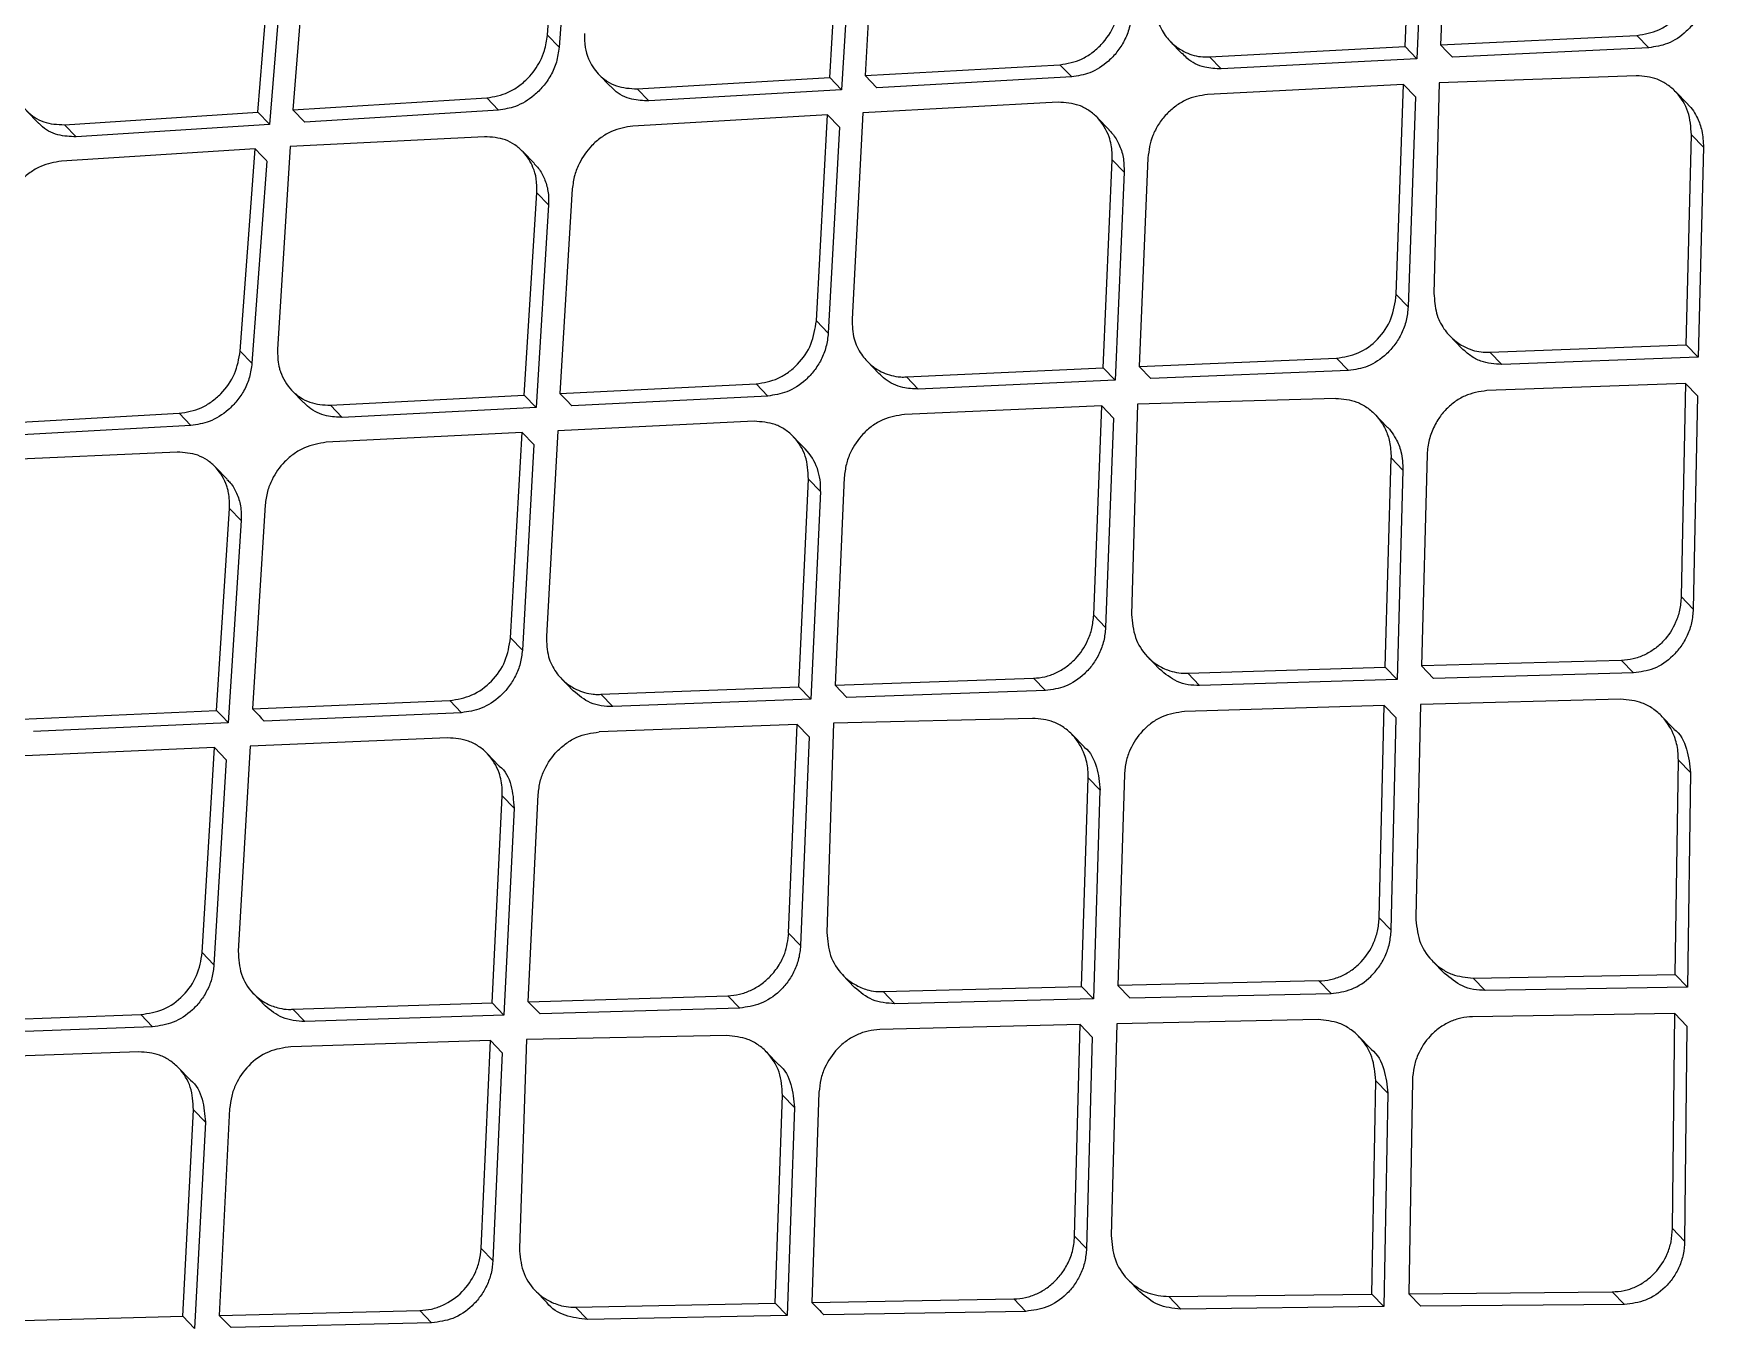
# Model space of a CAD drawing. Extents: x 0 to 84, y -21 to 126.
# Drawn here: x 72.5 to 73.854, y 13.57 to 14.619 of the extents above; entities that cross this region are included whole.
import ezdxf

# ---------------------------------------------------------------- set-up
doc = ezdxf.new("R2010")
doc.units = 0
doc.header["$MEASUREMENT"] = 0
doc.layers.add('1', color=4, linetype='Continuous')

# ---------------------------------------------------------------- blocks, each defined once
blk = doc.blocks.new('PRODIGY')
at = {"layer": '1', "color": 3, "linetype": 'Continuous', "lineweight": 25}
for p, q in [((72.9163, 14.6181), (72.928, 14.7822)), ((73.6114, 14.6088), (73.6183, 14.778)), ((73.6469, 14.7796), (73.6402, 14.6102)), ((72.9375, 14.7724), (72.9258, 14.6082)), ((73.6279, 14.768), (73.621, 14.5988)), ((73.1835, 14.7515), (73.1737, 14.5853)), ((73.1451, 14.5837), (73.155, 14.7481)), ((73.1645, 14.7382), (73.1546, 14.5738)), ((72.6817, 14.5556), (72.6946, 14.7185)), ((72.7041, 14.7086), (72.6912, 14.5457)), ((72.7229, 14.7205), (72.7101, 14.5574)), ((72.9163, 14.6181), (72.9258, 14.6082)), ((73.6402, 14.6102), (73.7993, 14.6179)), ((73.7993, 14.6179), (73.8089, 14.6079)), ((73.4211, 14.613), (73.4306, 14.6031)), ((73.4528, 14.6006), (73.6114, 14.6088)), ((73.4624, 14.5907), (73.4528, 14.6006)), ((73.6114, 14.6088), (73.621, 14.5988)), ((73.809, 14.6079), (73.6498, 14.6003)), ((72.9578, 14.5864), (72.9673, 14.5766)), ((73.1737, 14.5853), (73.3317, 14.5941)), ((73.3412, 14.5842), (73.3317, 14.5941)), ((73.621, 14.5988), (73.4624, 14.5907)), ((72.989, 14.5746), (73.1451, 14.5837)), ((72.989, 14.5746), (72.9986, 14.5647)), ((73.1546, 14.5738), (72.9986, 14.5647)), ((73.1451, 14.5837), (73.1546, 14.5738)), ((73.1737, 14.5853), (73.1833, 14.5754)), ((73.3412, 14.5842), (73.1833, 14.5754)), ((73.6102, 14.578), (73.4514, 14.57)), ((73.6042, 14.4079), (73.6102, 14.578)), ((73.6102, 14.578), (73.6198, 14.568)), ((73.6391, 14.5794), (73.6348, 14.4087)), ((73.7988, 14.5852), (73.6391, 14.5794)), ((72.7101, 14.5574), (72.8672, 14.5672)), ((72.8671, 14.5672), (72.8766, 14.5573)), ((73.3302, 14.5637), (73.172, 14.5551)), ((73.6198, 14.568), (73.6139, 14.3979)), ((73.8402, 14.5623), (73.8305, 14.5723)), ((72.4942, 14.5568), (72.5037, 14.547)), ((72.525, 14.5454), (72.6817, 14.5556)), ((72.6912, 14.5457), (72.5345, 14.5356)), ((72.6817, 14.5556), (72.6911, 14.5458)), ((72.7101, 14.5574), (72.7196, 14.5475)), ((72.8767, 14.5573), (72.7196, 14.5475)), ((73.1434, 14.5535), (72.9856, 14.5444)), ((73.1343, 14.3865), (73.1434, 14.5535)), ((73.1434, 14.5535), (73.1529, 14.5436)), ((73.172, 14.5551), (73.1632, 14.3879)), ((73.3715, 14.5413), (73.3618, 14.5514)), ((72.525, 14.5454), (72.5345, 14.5356)), ((72.8654, 14.5357), (72.7079, 14.5277)), ((73.1529, 14.5435), (73.1439, 14.3766)), ((73.8393, 14.3669), (73.8435, 14.5372)), ((73.8435, 14.5372), (73.8532, 14.5272)), ((72.6794, 14.5259), (72.5226, 14.5159)), ((72.6674, 14.362), (72.6794, 14.5259)), ((72.7079, 14.5277), (72.6976, 14.3632)), ((72.9058, 14.5139), (72.8962, 14.5239)), ((73.8532, 14.5272), (73.849, 14.3569)), ((72.6889, 14.516), (72.6769, 14.3521)), ((73.3668, 14.3483), (73.3741, 14.517)), ((73.3741, 14.517), (73.3837, 14.5071)), ((73.3837, 14.5071), (73.3764, 14.3383)), ((73.4029, 14.5185), (73.3958, 14.3495)), ((72.9365, 14.4935), (72.9264, 14.3276)), ((72.8976, 14.3262), (72.9078, 14.4902)), ((72.9173, 14.4804), (72.9072, 14.3163)), ((72.9078, 14.4902), (72.9173, 14.4804)), ((73.6042, 14.4079), (73.6138, 14.3979)), ((73.1343, 14.3865), (73.1439, 14.3766)), ((73.6477, 14.3742), (73.6574, 14.3641)), ((72.6674, 14.362), (72.6769, 14.3521)), ((73.3958, 14.3495), (73.5558, 14.3562)), ((73.5558, 14.3562), (73.5655, 14.3462)), ((73.6801, 14.3611), (73.8393, 14.3669)), ((73.6801, 14.3611), (73.6898, 14.3511)), ((73.849, 14.3569), (73.6898, 14.3511)), ((73.849, 14.3569), (73.8393, 14.3669)), ((73.1754, 14.3537), (73.1849, 14.3438)), ((73.2073, 14.3411), (73.3668, 14.3483)), ((73.3668, 14.3483), (73.3764, 14.3383)), ((73.3958, 14.3495), (73.4054, 14.3396)), ((73.5655, 14.3462), (73.4054, 14.3396)), ((72.7092, 14.3301), (72.7186, 14.3203)), ((72.9264, 14.3276), (73.0854, 14.3354)), ((73.0854, 14.3354), (73.0949, 14.3255)), ((73.2168, 14.3312), (73.2073, 14.3411)), ((73.3764, 14.3383), (73.2168, 14.3312)), ((73.8386, 14.3356), (73.6777, 14.3299)), ((73.8386, 14.3356), (73.8351, 14.1629)), ((73.8483, 14.3256), (73.8386, 14.3356)), ((72.7406, 14.318), (72.8976, 14.3262)), ((72.7406, 14.318), (72.7501, 14.3082)), ((72.9071, 14.3163), (72.7501, 14.3082)), ((72.9071, 14.3163), (72.8976, 14.3262)), ((73.0949, 14.3255), (72.936, 14.3177)), ((73.3656, 14.3175), (73.2058, 14.3106)), ((73.3591, 14.1479), (73.3656, 14.3175)), ((73.3752, 14.3076), (73.3656, 14.3175)), ((73.3946, 14.3188), (73.3898, 14.1485)), ((73.5552, 14.3236), (73.3946, 14.3188)), ((73.8483, 14.3256), (73.8449, 14.1528)), ((72.4599, 14.3027), (72.6179, 14.3115)), ((72.6179, 14.3115), (72.6274, 14.3016)), ((73.0838, 14.305), (72.9247, 14.2974)), ((73.3752, 14.3076), (73.3687, 14.1379)), ((73.5967, 14.3006), (73.5871, 14.3106)), ((72.6274, 14.3016), (72.4694, 14.2929)), ((72.8958, 14.296), (72.7371, 14.288)), ((72.8864, 14.1294), (72.8958, 14.296)), ((72.8958, 14.296), (72.9054, 14.2861)), ((72.9247, 14.2974), (72.9155, 14.1306)), ((73.1252, 14.2826), (73.1156, 14.2925)), ((72.6162, 14.2801), (72.4577, 14.273)), ((72.9054, 14.2861), (72.896, 14.1195)), ((73.5953, 14.1058), (73.6001, 14.2755)), ((73.6001, 14.2755), (73.6097, 14.2655)), ((73.6293, 14.2782), (73.6247, 14.1067)), ((72.6567, 14.2581), (72.6471, 14.268)), ((73.6097, 14.2655), (73.605, 14.0958)), ((73.1202, 14.0899), (73.1279, 14.2582)), ((73.1279, 14.2582), (73.1375, 14.2482)), ((73.1375, 14.2482), (73.1298, 14.0799)), ((73.1569, 14.2594), (73.1494, 14.091)), ((72.6482, 14.0706), (72.6587, 14.2344)), ((72.6587, 14.2344), (72.6682, 14.2245)), ((72.6876, 14.2374), (72.6772, 14.0719)), ((72.6682, 14.2245), (72.6577, 14.0607)), ((73.8449, 14.1528), (73.8352, 14.1629)), ((73.3591, 14.1479), (73.3687, 14.1379)), ((72.8864, 14.1294), (72.896, 14.1195)), ((73.4028, 14.114), (73.4124, 14.104)), ((73.4352, 14.1009), (73.5953, 14.1058)), ((73.4352, 14.1009), (73.4449, 14.0909)), ((73.5953, 14.1058), (73.605, 14.0958)), ((73.7868, 14.1112), (73.6247, 14.1067)), ((73.6247, 14.1067), (73.6344, 14.0966)), ((73.7966, 14.1011), (73.6344, 14.0966)), ((73.7868, 14.1112), (73.7966, 14.1011)), ((72.9276, 14.0964), (72.9373, 14.0864)), ((72.9597, 14.0837), (73.1202, 14.0899)), ((73.1202, 14.0899), (73.1298, 14.0799)), ((73.1494, 14.091), (73.3103, 14.0967)), ((73.1494, 14.091), (73.159, 14.081)), ((73.3199, 14.0867), (73.159, 14.081)), ((73.3103, 14.0967), (73.3199, 14.0867)), ((73.605, 14.0958), (73.4449, 14.0909)), ((72.6772, 14.0719), (72.8371, 14.0787)), ((72.8466, 14.0688), (72.8371, 14.0787)), ((72.9597, 14.0837), (72.9693, 14.0738)), ((73.1298, 14.0799), (72.9693, 14.0738)), ((73.5945, 14.0746), (73.4327, 14.0698)), ((73.5904, 13.9026), (73.5945, 14.0746)), ((73.6042, 14.0646), (73.5945, 14.0746)), ((73.6239, 14.0755), (73.62, 13.9032)), ((73.7862, 14.0797), (73.6239, 14.0755)), ((72.4902, 14.0635), (72.6482, 14.0706)), ((72.6577, 14.0607), (72.4998, 14.0536)), ((72.8467, 14.0688), (72.6868, 14.062)), ((73.1188, 14.0592), (72.9582, 14.0532)), ((73.1118, 13.8902), (73.1188, 14.0592)), ((73.1188, 14.0592), (73.1284, 14.0493)), ((73.1481, 14.0603), (73.1428, 13.8906)), ((73.3095, 14.0642), (73.1481, 14.0603)), ((73.6001, 13.8925), (73.6042, 14.0646)), ((73.829, 14.056), (73.8192, 14.0661)), ((72.8355, 14.0484), (72.6754, 14.0418)), ((73.1284, 14.0493), (73.1215, 13.8802)), ((73.3512, 14.0411), (73.3415, 14.0511)), ((72.6464, 14.0405), (72.4867, 14.0335)), ((72.6366, 13.8744), (72.6464, 14.0405)), ((72.6464, 14.0405), (72.6559, 14.0306)), ((72.6754, 14.0418), (72.6658, 13.8754)), ((72.877, 14.0258), (72.8674, 14.0358)), ((72.6559, 14.0306), (72.6461, 13.8645)), ((73.3839, 14.0186), (73.3787, 13.8476)), ((73.8304, 13.8565), (73.8329, 14.0303)), ((73.8329, 14.0303), (73.8427, 14.0202)), ((73.8427, 14.0202), (73.8402, 13.8464)), ((73.3492, 13.8469), (73.3545, 14.016)), ((73.3545, 14.016), (73.3642, 14.006)), ((73.3641, 14.006), (73.3588, 13.8369)), ((72.8715, 13.8336), (72.8797, 14.0014)), ((72.8797, 14.0014), (72.8893, 13.9915)), ((72.8893, 13.9915), (72.8811, 13.8237)), ((72.9008, 13.8345), (72.9089, 14.0025)), ((73.6001, 13.8925), (73.5904, 13.9026)), ((73.1118, 13.8902), (73.1215, 13.8802)), ((72.6366, 13.8744), (72.6461, 13.8645)), ((73.1557, 13.8561), (73.1653, 13.8461)), ((73.6336, 13.8675), (73.6433, 13.8574)), ((73.6666, 13.8537), (73.8304, 13.8565)), ((73.8304, 13.8565), (73.8402, 13.8464)), ((73.1883, 13.8428), (73.3492, 13.8469)), ((73.1883, 13.8428), (73.1979, 13.8328)), ((73.3588, 13.8369), (73.3492, 13.8469)), ((73.5416, 13.8513), (73.3787, 13.8476)), ((73.3787, 13.8476), (73.3884, 13.8376)), ((73.5514, 13.8412), (73.5416, 13.8513)), ((73.6764, 13.8436), (73.6666, 13.8537)), ((73.8402, 13.8464), (73.6764, 13.8436)), ((72.678, 13.8412), (72.6875, 13.8312)), ((72.7101, 13.8284), (72.8715, 13.8336)), ((72.7197, 13.8184), (72.7101, 13.8284)), ((72.8715, 13.8336), (72.8811, 13.8237)), ((72.9008, 13.8345), (73.0626, 13.8394)), ((72.9104, 13.8246), (72.9008, 13.8345)), ((73.0723, 13.8294), (72.9104, 13.8246)), ((73.0722, 13.8294), (73.0626, 13.8394)), ((73.3588, 13.8369), (73.1979, 13.8328)), ((73.3884, 13.8376), (73.5514, 13.8412)), ((72.4261, 13.8182), (72.5868, 13.8241)), ((72.5868, 13.8241), (72.5964, 13.8142)), ((72.8811, 13.8237), (72.7197, 13.8184)), ((73.3482, 13.8159), (73.1856, 13.8119)), ((73.3435, 13.6445), (73.3482, 13.8159)), ((73.3482, 13.8159), (73.3579, 13.8058)), ((73.3778, 13.8165), (73.3732, 13.645)), ((73.5409, 13.82), (73.3778, 13.8165)), ((73.83, 13.8249), (73.6661, 13.8223)), ((73.8281, 13.6506), (73.83, 13.8249)), ((73.83, 13.8249), (73.8398, 13.8148)), ((73.8398, 13.8148), (73.8379, 13.6404)), ((72.5964, 13.8142), (72.4356, 13.8083)), ((72.8701, 13.8031), (72.7085, 13.798)), ((72.8625, 13.6345), (72.8701, 13.8031)), ((72.8797, 13.7931), (72.8701, 13.8031)), ((72.8994, 13.804), (72.8936, 13.6348)), ((73.0618, 13.807), (72.8994, 13.804)), ((73.3579, 13.8058), (73.3532, 13.6344)), ((73.5837, 13.7962), (73.574, 13.8062)), ((72.5851, 13.7939), (72.4242, 13.7882)), ((72.8797, 13.7931), (72.8722, 13.6246)), ((73.1036, 13.7837), (73.0939, 13.7937)), ((72.6268, 13.7712), (72.6172, 13.7811)), ((73.1364, 13.7611), (73.1306, 13.5908)), ((73.5844, 13.5975), (73.5876, 13.7705)), ((73.5876, 13.7705), (73.5973, 13.7604)), ((73.5973, 13.7604), (73.5942, 13.5874)), ((73.6173, 13.771), (73.6143, 13.5978)), ((72.6208, 13.5795), (72.6295, 13.7468)), ((72.6295, 13.7468), (72.6391, 13.7368)), ((72.6588, 13.7477), (72.6503, 13.5802)), ((73.1009, 13.5902), (73.1068, 13.7587)), ((73.1068, 13.7587), (73.1165, 13.7487)), ((73.1165, 13.7487), (73.1106, 13.5802)), ((72.6391, 13.7368), (72.6304, 13.5695)), ((73.3435, 13.6445), (73.3532, 13.6344)), ((73.8281, 13.6506), (73.8379, 13.6404)), ((72.8625, 13.6345), (72.8721, 13.6246)), ((72.9065, 13.6004), (72.9161, 13.5904)), ((73.3867, 13.6093), (73.3964, 13.5992)), ((73.6143, 13.5978), (73.7793, 13.5993)), ((73.6143, 13.5978), (73.6241, 13.5877)), ((73.7793, 13.5993), (73.7892, 13.5891)), ((72.6503, 13.5802), (72.8129, 13.5842)), ((72.8129, 13.5842), (72.8225, 13.5742)), ((72.9392, 13.587), (73.1009, 13.5902)), ((72.9392, 13.587), (72.9488, 13.577)), ((73.1106, 13.5802), (73.1009, 13.5902)), ((73.1306, 13.5908), (73.2943, 13.5936)), ((73.2943, 13.5936), (73.304, 13.5835)), ((73.4199, 13.5955), (73.5844, 13.5975)), ((73.4296, 13.5854), (73.4199, 13.5955)), ((73.5942, 13.5874), (73.4296, 13.5854)), ((73.5844, 13.5975), (73.5941, 13.5874)), ((73.7892, 13.5891), (73.6241, 13.5877)), ((72.4585, 13.5751), (72.6208, 13.5795)), ((72.6208, 13.5795), (72.6303, 13.5695)), ((72.6503, 13.5802), (72.6599, 13.5703)), ((72.8225, 13.5742), (72.6599, 13.5703)), ((73.1106, 13.5802), (72.9488, 13.577)), ((73.304, 13.5835), (73.1403, 13.5807))]:
    blk.add_line(p, q, dxfattribs=at)
at = {"layer": '1', "color": 3, "linetype": 'Continuous', "lineweight": 25, "flags": 128}
for points in [[(73.6402, 14.6102), (73.6456, 14.6046), (73.6498, 14.6003)], [(72.6794, 14.5259), (72.6847, 14.5204), (72.6889, 14.5161)], [(72.9264, 14.3276), (72.9318, 14.3221), (72.936, 14.3177)], [(72.6577, 14.0608), (72.6524, 14.0663), (72.6482, 14.0706)]]:
    blk.add_lwpolyline(points, dxfattribs=at)
at = {"layer": '1', "color": 3, "linetype": 'Continuous', "lineweight": 25}
blk.add_arc((73.0926, 14.2515), 0.0451, 355.7912, 43.5506, dxfattribs=at)
for points, knots in [([(73.7038, 17.6398), (73.5881, 17.5307), (73.3529, 17.3088), (73.0099, 16.9848), (72.6861, 16.6786), (72.3966, 16.4046), (72.1528, 16.1737), (71.9512, 15.9828), (71.7883, 15.8284), (71.6432, 15.6909), (71.5188, 15.5731), (71.4173, 15.477), (71.3359, 15.3999), (71.2411, 15.31), (71.1121, 15.1878), (70.9471, 15.0316), (70.7602, 14.8547), (70.5548, 14.6603), (70.3367, 14.454), (70.0855, 14.2164), (69.8199, 13.9653), (69.5484, 13.7088), (69.3455, 13.5171), (69.2008, 13.3805), (69.097, 13.2825), (68.9815, 13.1734), (68.8462, 13.0458), (68.673, 12.8823), (68.4574, 12.6788), (68.1953, 12.4313), (67.8996, 12.1522), (67.5706, 11.8413), (67.2082, 11.4986), (66.8275, 11.1383), (66.5678, 10.8921), (66.4399, 10.7708)], [0, 0, 0, 0, 0.047732, 0.097021, 0.141602, 0.181473, 0.216643, 0.242357, 0.264803, 0.283982, 0.302359, 0.316221, 0.32592, 0.336001, 0.355428, 0.379237, 0.404198, 0.432652, 0.464067, 0.494314, 0.536393, 0.573752, 0.606394, 0.620146, 0.633459, 0.649229, 0.66783, 0.689262, 0.720711, 0.75677, 0.797442, 0.842721, 0.892609, 0.947115, 1, 1, 1, 1]), ([(70.1609, 14.1108), (70.595, 14.524), (71.2623, 15.1592), (72.4518, 16.3177), (73.2088, 17.0613), (73.736, 17.5793)], [0, 0, 0, 0, 0.360925, 0.55487, 1, 1, 1, 1]), ([(73.7993, 14.6179), (73.8054, 14.6189), (73.8146, 14.6204), (73.8256, 14.6273), (73.8353, 14.6361), (73.8447, 14.6505), (73.8464, 14.6634), (73.8473, 14.6699)], [0, 0, 0, 0, 0.245734, 0.372141, 0.500739, 0.749882, 1, 1, 1, 1]), ([(73.8569, 14.6599), (73.8566, 14.6561), (73.8559, 14.6485), (73.8519, 14.6379), (73.8464, 14.6286), (73.8376, 14.6189), (73.825, 14.6103), (73.8141, 14.6086), (73.809, 14.6079)], [0, 0, 0, 0, 0.149602, 0.292097, 0.427542, 0.555995, 0.791206, 1, 1, 1, 1]), ([(73.3317, 14.5941), (73.3377, 14.5952), (73.3468, 14.5967), (73.3578, 14.6035), (73.3676, 14.6122), (73.3772, 14.6264), (73.3792, 14.6392), (73.3802, 14.6456)], [0, 0, 0, 0, 0.244749, 0.371453, 0.500725, 0.750106, 1, 1, 1, 1]), ([(73.4089, 14.6472), (73.4091, 14.6419), (73.4095, 14.6317), (73.4154, 14.6192), (73.4231, 14.6104), (73.433, 14.6038), (73.4434, 14.6003), (73.4504, 14.6005), (73.4528, 14.6006)], [0, 0, 0, 0, 0.211657, 0.398599, 0.560782, 0.698177, 0.897966, 1, 1, 1, 1]), ([(73.3898, 14.6357), (73.3893, 14.6318), (73.3885, 14.6242), (73.3841, 14.6135), (73.3783, 14.6044), (73.3693, 14.5949), (73.3568, 14.5866), (73.3462, 14.585), (73.3412, 14.5842)], [0, 0, 0, 0, 0.153097, 0.298166, 0.435215, 0.564286, 0.797631, 1, 1, 1, 1]), ([(72.8671, 14.5672), (72.8731, 14.5682), (72.8821, 14.5698), (72.8931, 14.5765), (72.9025, 14.5845), (72.9096, 14.5946), (72.9147, 14.6067), (72.9157, 14.6138), (72.9163, 14.6181)], [0, 0, 0, 0, 0.242789, 0.369669, 0.499844, 0.715345, 0.831963, 1, 1, 1, 1]), ([(72.9463, 14.6195), (72.9463, 14.6157), (72.9464, 14.6085), (72.9499, 14.597), (72.9559, 14.5875), (72.9642, 14.5807), (72.9745, 14.5753), (72.9833, 14.5749), (72.989, 14.5745)], [0, 0, 0, 0, 0.153849, 0.288626, 0.50013, 0.631382, 0.758619, 1, 1, 1, 1]), ([(72.9258, 14.6082), (72.9252, 14.6042), (72.9242, 14.5964), (72.9194, 14.5856), (72.9131, 14.5765), (72.9038, 14.5672), (72.8914, 14.5596), (72.8813, 14.558), (72.8767, 14.5573)], [0, 0, 0, 0, 0.159711, 0.309552, 0.449504, 0.57959, 0.809258, 1, 1, 1, 1]), ([(73.4624, 14.5907), (73.4579, 14.5909), (73.4478, 14.5914), (73.437, 14.5967), (73.432, 14.602), (73.4308, 14.6033)], [0, 0, 0, 0, 0.378345, 0.842342, 1, 1, 1, 1]), ([(72.4834, 14.5896), (72.4833, 14.5861), (72.4832, 14.5794), (72.4861, 14.5679), (72.492, 14.5583), (72.5003, 14.5514), (72.5104, 14.5461), (72.5192, 14.5457), (72.525, 14.5454)], [0, 0, 0, 0, 0.142799, 0.273925, 0.500288, 0.628966, 0.755336, 1, 1, 1, 1]), ([(72.9985, 14.5647), (72.9939, 14.5649), (72.9837, 14.5653), (72.9731, 14.5706), (72.9685, 14.5757), (72.9674, 14.5768)], [0, 0, 0, 0, 0.398653, 0.867099, 1, 1, 1, 1]), ([(73.8435, 14.5372), (73.843, 14.5436), (73.842, 14.5565), (73.8335, 14.5701), (73.8242, 14.5781), (73.8136, 14.584), (73.8046, 14.5847), (73.7988, 14.5852)], [0, 0, 0, 0, 0.249714, 0.499149, 0.632703, 0.760777, 1, 1, 1, 1]), ([(73.3741, 14.517), (73.374, 14.5211), (73.3739, 14.5275), (73.3706, 14.5394), (73.3646, 14.5494), (73.3555, 14.5571), (73.345, 14.5628), (73.336, 14.5633), (73.3302, 14.5637)], [0, 0, 0, 0, 0.159793, 0.250595, 0.499751, 0.631323, 0.758665, 1, 1, 1, 1]), ([(73.4514, 14.57), (73.4454, 14.569), (73.4363, 14.5675), (73.4253, 14.5607), (73.4176, 14.554), (73.4114, 14.5458), (73.4051, 14.5341), (73.4038, 14.5247), (73.4029, 14.5185)], [0, 0, 0, 0, 0.24322, 0.37011, 0.500165, 0.63302, 0.760749, 1, 1, 1, 1]), ([(73.8401, 14.5623), (73.8403, 14.5621), (73.8439, 14.559), (73.8482, 14.5517), (73.8526, 14.54), (73.853, 14.5317), (73.8532, 14.5272)], [0, 0, 0, 0, 0.024572, 0.37735, 0.655134, 1, 1, 1, 1]), ([(72.5345, 14.5356), (72.5295, 14.5358), (72.5188, 14.5363), (72.5085, 14.5417), (72.5044, 14.5464), (72.5038, 14.5471)], [0, 0, 0, 0, 0.43395, 0.916153, 1, 1, 1, 1]), ([(72.9078, 14.4902), (72.9078, 14.4941), (72.9078, 14.5013), (72.9044, 14.5128), (72.8984, 14.5224), (72.8902, 14.5293), (72.8801, 14.5348), (72.8712, 14.5354), (72.8654, 14.5357)], [0, 0, 0, 0, 0.153883, 0.288677, 0.500182, 0.629804, 0.756461, 1, 1, 1, 1]), ([(72.9856, 14.5444), (72.9797, 14.5434), (72.9707, 14.5419), (72.9596, 14.5352), (72.9502, 14.5271), (72.9428, 14.5165), (72.9379, 14.5044), (72.937, 14.4972), (72.9365, 14.4935)], [0, 0, 0, 0, 0.241205, 0.368527, 0.499911, 0.716922, 0.850299, 1, 1, 1, 1]), ([(73.3713, 14.5412), (73.3723, 14.5402), (73.3757, 14.5369), (73.3798, 14.5295), (73.3835, 14.5191), (73.3836, 14.5112), (73.3837, 14.5071)], [0, 0, 0, 0, 0.1153, 0.390558, 0.685425, 1, 1, 1, 1]), ([(72.5226, 14.5159), (72.5168, 14.5149), (72.508, 14.5134), (72.4968, 14.5068), (72.4876, 14.4991), (72.4801, 14.4891), (72.4747, 14.4772), (72.4735, 14.4696), (72.4729, 14.4656)], [0, 0, 0, 0, 0.236771, 0.36512, 0.499727, 0.698392, 0.836432, 1, 1, 1, 1]), ([(72.9056, 14.5138), (72.9068, 14.5125), (72.9103, 14.5091), (72.9142, 14.5016), (72.9173, 14.4916), (72.9173, 14.4842), (72.9173, 14.4804)], [0, 0, 0, 0, 0.147465, 0.415858, 0.7, 1, 1, 1, 1]), ([(73.5558, 14.3562), (73.5618, 14.3572), (73.574, 14.3591), (73.5899, 14.3709), (73.6015, 14.3878), (73.6033, 14.4011), (73.6042, 14.4079)], [0, 0, 0, 0, 0.24225, 0.488905, 0.74111, 1, 1, 1, 1]), ([(73.6139, 14.3979), (73.6135, 14.3941), (73.6128, 14.3867), (73.6089, 14.3763), (73.6035, 14.3672), (73.5947, 14.3574), (73.5819, 14.3486), (73.5708, 14.347), (73.5655, 14.3462)], [0, 0, 0, 0, 0.146282, 0.286382, 0.420384, 0.548315, 0.785439, 1, 1, 1, 1]), ([(73.6348, 14.4087), (73.6352, 14.4032), (73.6358, 14.3929), (73.6421, 14.3802), (73.6501, 14.3713), (73.6602, 14.3645), (73.6706, 14.3609), (73.6777, 14.3611), (73.6801, 14.3611)], [0, 0, 0, 0, 0.213572, 0.401914, 0.564961, 0.702677, 0.901454, 1, 1, 1, 1]), ([(73.0854, 14.3354), (73.0915, 14.3364), (73.1006, 14.3379), (73.1118, 14.3446), (73.1216, 14.3532), (73.1313, 14.3673), (73.1333, 14.3801), (73.1343, 14.3865)], [0, 0, 0, 0, 0.246667, 0.372881, 0.500766, 0.750127, 1, 1, 1, 1]), ([(73.1632, 14.3879), (73.1634, 14.3824), (73.1638, 14.3721), (73.17, 14.3595), (73.1778, 14.3507), (73.1878, 14.3441), (73.1971, 14.3414), (73.2043, 14.3408), (73.2065, 14.341), (73.2073, 14.3411)], [0, 0, 0, 0, 0.215694, 0.405547, 0.569526, 0.707572, 0.905105, 0.965313, 1, 1, 1, 1]), ([(73.1439, 14.3766), (73.1435, 14.3728), (73.1426, 14.3654), (73.1385, 14.3551), (73.1328, 14.346), (73.1239, 14.3364), (73.1111, 14.3279), (73.1001, 14.3263), (73.0949, 14.3255)], [0, 0, 0, 0, 0.14799, 0.289389, 0.424215, 0.55254, 0.788819, 1, 1, 1, 1]), ([(72.6179, 14.3115), (72.6239, 14.3125), (72.6331, 14.314), (72.6442, 14.3207), (72.6542, 14.3292), (72.6641, 14.3431), (72.6663, 14.3557), (72.6674, 14.362)], [0, 0, 0, 0, 0.245922, 0.3723, 0.500598, 0.750177, 1, 1, 1, 1]), ([(72.6976, 14.3632), (72.6977, 14.3587), (72.6978, 14.3529), (72.6993, 14.3472), (72.6998, 14.3457), (72.7019, 14.3396), (72.7067, 14.3317), (72.7157, 14.3243), (72.726, 14.3189), (72.7348, 14.3184), (72.7406, 14.318)], [0, 0, 0, 0, 0.18284, 0.231142, 0.248384, 0.250513, 0.499785, 0.633296, 0.761322, 1, 1, 1, 1]), ([(73.6898, 14.3511), (73.684, 14.3515), (73.675, 14.3522), (73.6643, 14.3578), (73.6598, 14.362), (73.6574, 14.3641)], [0, 0, 0, 0, 0.476316, 0.736728, 1, 1, 1, 1]), ([(72.6769, 14.3521), (72.6764, 14.3483), (72.6754, 14.3409), (72.671, 14.3305), (72.665, 14.3215), (72.6559, 14.3122), (72.6432, 14.304), (72.6324, 14.3024), (72.6274, 14.3016)], [0, 0, 0, 0, 0.151292, 0.295114, 0.431454, 0.560329, 0.794774, 1, 1, 1, 1]), ([(73.2168, 14.3312), (73.2126, 14.3314), (73.203, 14.3318), (73.192, 14.337), (73.1866, 14.3423), (73.185, 14.3439)], [0, 0, 0, 0, 0.349439, 0.803663, 1, 1, 1, 1]), ([(73.6777, 14.3299), (73.6715, 14.329), (73.6623, 14.3276), (73.6511, 14.3207), (73.6438, 14.3142), (73.6373, 14.3058), (73.6324, 14.2958), (73.6297, 14.2862), (73.6294, 14.2803), (73.6293, 14.2782)], [0, 0, 0, 0, 0.2456738, 0.3719229, 0.4998631, 0.6225541, 0.7703933, 0.9212687, 1, 1, 1, 1]), ([(72.7501, 14.3082), (72.7458, 14.3083), (72.736, 14.3088), (72.7252, 14.3138), (72.7202, 14.319), (72.7188, 14.3204)], [0, 0, 0, 0, 0.365683, 0.823019, 1, 1, 1, 1]), ([(73.5552, 14.3236), (73.561, 14.3231), (73.57, 14.3224), (73.5807, 14.3165), (73.589, 14.3093), (73.5954, 14.2997), (73.5995, 14.2879), (73.5999, 14.2799), (73.6001, 14.2755)], [0, 0, 0, 0, 0.237302, 0.365625, 0.500182, 0.690572, 0.830499, 1, 1, 1, 1]), ([(73.1279, 14.2582), (73.1275, 14.2645), (73.1268, 14.2772), (73.1184, 14.2906), (73.1092, 14.2984), (73.0986, 14.304), (73.0897, 14.3046), (73.0838, 14.305)], [0, 0, 0, 0, 0.249706, 0.499171, 0.632472, 0.760535, 1, 1, 1, 1]), ([(73.2058, 14.3106), (73.1998, 14.3096), (73.1906, 14.3082), (73.1794, 14.3014), (73.1699, 14.2932), (73.1626, 14.2823), (73.1581, 14.27), (73.1573, 14.2631), (73.1569, 14.2594)], [0, 0, 0, 0, 0.245017, 0.371424, 0.500168, 0.727151, 0.85794, 1, 1, 1, 1]), ([(73.5966, 14.3006), (73.5969, 14.3004), (73.5981, 14.2994), (73.6005, 14.2961), (73.6047, 14.29), (73.609, 14.2795), (73.6094, 14.2706), (73.6097, 14.2655)], [0, 0, 0, 0, 0.023803, 0.125414, 0.322174, 0.61388, 1, 1, 1, 1]), ([(72.6587, 14.2344), (72.6587, 14.2387), (72.6587, 14.2443), (72.6572, 14.2501), (72.6549, 14.2576), (72.6499, 14.266), (72.641, 14.2736), (72.6308, 14.2791), (72.6219, 14.2797), (72.6162, 14.2801)], [0, 0, 0, 0, 0.173706, 0.224336, 0.250615, 0.499859, 0.631566, 0.758986, 1, 1, 1, 1]), ([(72.7371, 14.288), (72.7311, 14.287), (72.722, 14.2855), (72.7108, 14.2789), (72.7012, 14.2707), (72.6938, 14.2601), (72.689, 14.2479), (72.6881, 14.241), (72.6876, 14.2374)], [0, 0, 0, 0, 0.2438, 0.370461, 0.499998, 0.725786, 0.856937, 1, 1, 1, 1]), ([(72.6565, 14.2579), (72.6575, 14.257), (72.6608, 14.2539), (72.6648, 14.2467), (72.6682, 14.2363), (72.6682, 14.2285), (72.6682, 14.2245)], [0, 0, 0, 0, 0.110675, 0.386495, 0.682951, 1, 1, 1, 1]), ([(73.8352, 14.1629), (73.8349, 14.1592), (73.8343, 14.1521), (73.8301, 14.1396), (73.8231, 14.1286), (73.8137, 14.1202), (73.8053, 14.1153), (73.7962, 14.112), (73.79, 14.1114), (73.7868, 14.1112)], [0, 0, 0, 0, 0.141466, 0.271905, 0.49895, 0.625062, 0.750424, 0.875294, 1, 1, 1, 1]), ([(73.3103, 14.0967), (73.3134, 14.097), (73.3195, 14.0976), (73.3286, 14.1008), (73.337, 14.1058), (73.3464, 14.114), (73.3536, 14.1248), (73.358, 14.1372), (73.3587, 14.1443), (73.3591, 14.1479)], [0, 0, 0, 0, 0.124429, 0.24925, 0.374678, 0.500848, 0.726923, 0.857683, 1, 1, 1, 1]), ([(73.3898, 14.1485), (73.3904, 14.1421), (73.3915, 14.1293), (73.4, 14.116), (73.4097, 14.1077), (73.4199, 14.1025), (73.4293, 14.1005), (73.4347, 14.1008), (73.4352, 14.1009)], [0, 0, 0, 0, 0.249653, 0.49859, 0.627858, 0.773808, 0.975903, 1, 1, 1, 1]), ([(73.8449, 14.1528), (73.8446, 14.1491), (73.844, 14.1418), (73.8404, 14.1315), (73.8352, 14.1224), (73.8266, 14.1124), (73.8137, 14.1034), (73.8021, 14.1018), (73.7966, 14.1011)], [0, 0, 0, 0, 0.142642, 0.280013, 0.412257, 0.539455, 0.778477, 1, 1, 1, 1]), ([(72.8371, 14.0787), (72.8433, 14.0797), (72.8556, 14.0817), (72.8717, 14.0937), (72.8833, 14.1103), (72.8854, 14.123), (72.8864, 14.1294)], [0, 0, 0, 0, 0.248836, 0.500149, 0.749813, 1, 1, 1, 1]), ([(72.9155, 14.1306), (72.9157, 14.125), (72.9161, 14.1145), (72.9225, 14.1018), (72.9306, 14.093), (72.9408, 14.0866), (72.95, 14.084), (72.957, 14.0835), (72.959, 14.0836), (72.9597, 14.0837)], [0, 0, 0, 0, 0.220336, 0.413541, 0.579595, 0.718372, 0.913428, 0.97025, 1, 1, 1, 1]), ([(73.3687, 14.1379), (73.3684, 14.1343), (73.3676, 14.127), (73.3638, 14.1168), (73.3585, 14.1078), (73.3498, 14.098), (73.3368, 14.0891), (73.3254, 14.0875), (73.3199, 14.0867)], [0, 0, 0, 0, 0.143048, 0.280835, 0.413413, 0.540881, 0.779842, 1, 1, 1, 1]), ([(72.896, 14.1195), (72.8956, 14.1158), (72.8947, 14.1087), (72.8907, 14.0986), (72.8852, 14.0896), (72.8764, 14.08), (72.8634, 14.0713), (72.8521, 14.0696), (72.8467, 14.0688)], [0, 0, 0, 0, 0.143511, 0.28171, 0.414604, 0.542274, 0.781069, 1, 1, 1, 1]), ([(73.4449, 14.0908), (73.4417, 14.0909), (73.4355, 14.0911), (73.4239, 14.0945), (73.417, 14.1003), (73.4124, 14.104)], [0, 0, 0, 0, 0.258168, 0.512147, 1, 1, 1, 1]), ([(72.9693, 14.0738), (72.9661, 14.0738), (72.9599, 14.074), (72.9485, 14.0772), (72.9417, 14.0828), (72.9373, 14.0865)], [0, 0, 0, 0, 0.259449, 0.514526, 1, 1, 1, 1]), ([(72.6772, 14.0719), (72.679, 14.0701), (72.6822, 14.0668), (72.6854, 14.0635), (72.6868, 14.062)], [0, 0, 0, 0, 0.559967, 1, 1, 1, 1]), ([(73.8329, 14.0303), (73.8328, 14.0327), (73.8327, 14.0393), (73.8295, 14.0519), (73.8222, 14.064), (73.8124, 14.0723), (73.8014, 14.0784), (73.7922, 14.0792), (73.7862, 14.0797)], [0, 0, 0, 0, 0.092726, 0.250088, 0.499325, 0.636428, 0.765664, 1, 1, 1, 1]), ([(73.3545, 14.016), (73.3545, 14.0182), (73.3545, 14.0246), (73.3516, 14.037), (73.3445, 14.0489), (73.3351, 14.057), (73.3244, 14.0629), (73.3154, 14.0637), (73.3095, 14.0642)], [0, 0, 0, 0, 0.084102, 0.250237, 0.499453, 0.635493, 0.764395, 1, 1, 1, 1]), ([(73.4327, 14.0698), (73.4265, 14.0689), (73.4172, 14.0675), (73.406, 14.0608), (73.3964, 14.0525), (73.3892, 14.0415), (73.3849, 14.0291), (73.3842, 14.0222), (73.3839, 14.0186)], [0, 0, 0, 0, 0.247191, 0.373117, 0.500387, 0.730939, 0.860741, 1, 1, 1, 1]), ([(72.8797, 14.0014), (72.8797, 14.0016), (72.8797, 14.0021), (72.8798, 14.0039), (72.8797, 14.0101), (72.8774, 14.0219), (72.8702, 14.0339), (72.8609, 14.0417), (72.8503, 14.0473), (72.8413, 14.048), (72.8355, 14.0484)], [0, 0, 0, 0, 0.007292, 0.021461, 0.070422, 0.250361, 0.499594, 0.634582, 0.763098, 1, 1, 1, 1]), ([(72.9089, 14.0025), (72.9093, 14.0061), (72.91, 14.0129), (72.9146, 14.0252), (72.9219, 14.036), (72.9316, 14.0442), (72.9428, 14.0509), (72.952, 14.0523), (72.9582, 14.0532)], [0, 0, 0, 0, 0.139078, 0.268872, 0.499772, 0.626889, 0.753273, 1, 1, 1, 1]), ([(73.8289, 14.0559), (73.829, 14.0558), (73.8343, 14.0521), (73.8406, 14.0395), (73.842, 14.0266), (73.8427, 14.0202)], [0, 0, 0, 0, 0.014718, 0.507705, 1, 1, 1, 1]), ([(73.3511, 14.041), (73.3513, 14.0409), (73.3564, 14.0372), (73.3625, 14.0249), (73.3636, 14.0123), (73.3642, 14.006)], [0, 0, 0, 0, 0.018883, 0.50957, 1, 1, 1, 1]), ([(72.877, 14.0258), (72.8771, 14.0257), (72.8821, 14.0222), (72.8879, 14.0102), (72.8888, 13.9977), (72.8893, 13.9915)], [0, 0, 0, 0, 0.011149, 0.5056, 1, 1, 1, 1]), ([(73.5416, 13.8513), (73.5448, 13.8515), (73.5511, 13.852), (73.5602, 13.8553), (73.5687, 13.8602), (73.5782, 13.8685), (73.5853, 13.8795), (73.5895, 13.892), (73.5901, 13.8989), (73.5904, 13.9026)], [0, 0, 0, 0, 0.125574, 0.250801, 0.375885, 0.501151, 0.730517, 0.86031, 1, 1, 1, 1]), ([(73.62, 13.9032), (73.6206, 13.8967), (73.6217, 13.8837), (73.6307, 13.8696), (73.6405, 13.8612), (73.6516, 13.8551), (73.6608, 13.8543), (73.6666, 13.8537)], [0, 0, 0, 0, 0.249141, 0.498653, 0.63831, 0.768514, 1, 1, 1, 1]), ([(73.0626, 13.8394), (73.0658, 13.8396), (73.072, 13.8402), (73.0811, 13.8434), (73.0895, 13.8483), (73.0975, 13.8552), (73.1041, 13.8637), (73.1101, 13.8755), (73.1112, 13.8846), (73.1119, 13.8902)], [0, 0, 0, 0, 0.125469, 0.250649, 0.375689, 0.500745, 0.651465, 0.784932, 1, 1, 1, 1]), ([(73.1428, 13.8906), (73.1433, 13.8842), (73.1444, 13.8714), (73.1538, 13.8567), (73.1654, 13.8478), (73.1756, 13.8439), (73.1832, 13.8426), (73.1869, 13.8428), (73.1883, 13.8428)], [0, 0, 0, 0, 0.249409, 0.498301, 0.69424, 0.843126, 0.944937, 1, 1, 1, 1]), ([(73.5514, 13.8412), (73.557, 13.8419), (73.5687, 13.8435), (73.5819, 13.8526), (73.5904, 13.8625), (73.5956, 13.8715), (73.5992, 13.8817), (73.5998, 13.8888), (73.6001, 13.8925)], [0, 0, 0, 0, 0.225382, 0.465683, 0.592616, 0.72386, 0.859621, 1, 1, 1, 1]), ([(72.5868, 13.8241), (72.5931, 13.8251), (72.6055, 13.827), (72.6217, 13.8388), (72.6334, 13.8553), (72.6355, 13.868), (72.6366, 13.8744)], [0, 0, 0, 0, 0.250647, 0.50018, 0.749852, 1, 1, 1, 1]), ([(72.6658, 13.8754), (72.6661, 13.8691), (72.6669, 13.8564), (72.6761, 13.8417), (72.6876, 13.8329), (72.6979, 13.8293), (72.7053, 13.8281), (72.7089, 13.8283), (72.7101, 13.8284)], [0, 0, 0, 0, 0.249442, 0.498612, 0.699188, 0.849659, 0.949874, 1, 1, 1, 1]), ([(73.1215, 13.8802), (73.1211, 13.8766), (73.1204, 13.8695), (73.1167, 13.8595), (73.1114, 13.8505), (73.1027, 13.8407), (73.0895, 13.8318), (73.0779, 13.8301), (73.0723, 13.8294)], [0, 0, 0, 0, 0.139982, 0.275537, 0.406806, 0.533802, 0.774506, 1, 1, 1, 1]), ([(72.6461, 13.8645), (72.6457, 13.8609), (72.6449, 13.854), (72.641, 13.8441), (72.6356, 13.8353), (72.6268, 13.8256), (72.6136, 13.8166), (72.602, 13.815), (72.5964, 13.8142)], [0, 0, 0, 0, 0.139514, 0.274848, 0.406038, 0.533125, 0.774213, 1, 1, 1, 1]), ([(73.6764, 13.8436), (73.6732, 13.8438), (73.6668, 13.8441), (73.655, 13.8477), (73.648, 13.8536), (73.6434, 13.8575)], [0, 0, 0, 0, 0.258951, 0.515213, 1, 1, 1, 1]), ([(73.1979, 13.8328), (73.1916, 13.8333), (73.1792, 13.8343), (73.1699, 13.8422), (73.1653, 13.8461)], [0, 0, 0, 0, 0.508963, 1, 1, 1, 1]), ([(72.7197, 13.8184), (72.7134, 13.8189), (72.7012, 13.8198), (72.692, 13.8275), (72.6876, 13.8313)], [0, 0, 0, 0, 0.512472, 1, 1, 1, 1]), ([(73.5876, 13.7705), (73.587, 13.777), (73.5859, 13.7901), (73.5769, 13.8041), (73.5671, 13.8125), (73.556, 13.8186), (73.5468, 13.8194), (73.5409, 13.82)], [0, 0, 0, 0, 0.249176, 0.498695, 0.637183, 0.76699, 1, 1, 1, 1]), ([(73.6661, 13.8223), (73.6629, 13.8221), (73.6566, 13.8216), (73.6475, 13.8184), (73.639, 13.8135), (73.6295, 13.8051), (73.6223, 13.794), (73.6182, 13.7815), (73.6176, 13.7746), (73.6173, 13.771)], [0, 0, 0, 0, 0.124864, 0.249859, 0.375248, 0.501293, 0.733365, 0.862434, 1, 1, 1, 1]), ([(73.1068, 13.7587), (73.1064, 13.7651), (73.1055, 13.7779), (73.0968, 13.7916), (73.0874, 13.7997), (73.0766, 13.8056), (73.0676, 13.8064), (73.0618, 13.807)], [0, 0, 0, 0, 0.249386, 0.498892, 0.636722, 0.766311, 1, 1, 1, 1]), ([(73.1856, 13.8119), (73.1825, 13.8116), (73.1763, 13.8111), (73.1672, 13.8079), (73.1587, 13.8031), (73.1491, 13.7947), (73.1418, 13.7838), (73.1374, 13.7714), (73.1368, 13.7646), (73.1364, 13.7611)], [0, 0, 0, 0, 0.124669, 0.24959, 0.375017, 0.501115, 0.7338, 0.862792, 1, 1, 1, 1]), ([(72.6295, 13.7468), (72.6291, 13.7531), (72.6284, 13.7657), (72.6199, 13.7792), (72.6105, 13.7871), (72.5999, 13.7928), (72.5909, 13.7934), (72.5851, 13.7939)], [0, 0, 0, 0, 0.249594, 0.499064, 0.636271, 0.765614, 1, 1, 1, 1]), ([(72.7085, 13.798), (72.7023, 13.7971), (72.6899, 13.7952), (72.6738, 13.7836), (72.6645, 13.7702), (72.66, 13.7579), (72.6592, 13.7512), (72.6588, 13.7477)], [0, 0, 0, 0, 0.248784, 0.499588, 0.733951, 0.863101, 1, 1, 1, 1]), ([(73.5837, 13.7961), (73.5838, 13.796), (73.5891, 13.7923), (73.5954, 13.7797), (73.5967, 13.7668), (73.5973, 13.7604)], [0, 0, 0, 0, 0.013164, 0.507245, 1, 1, 1, 1]), ([(73.1035, 13.7836), (73.1037, 13.7835), (73.1088, 13.7799), (73.1148, 13.7676), (73.1159, 13.755), (73.1165, 13.7487)], [0, 0, 0, 0, 0.017013, 0.508904, 1, 1, 1, 1]), ([(72.6268, 13.7711), (72.6268, 13.7711), (72.6319, 13.7676), (72.6377, 13.7555), (72.6386, 13.7431), (72.6391, 13.7368)], [0, 0, 0, 0, 0.008194, 0.504355, 1, 1, 1, 1]), ([(73.2943, 13.5936), (73.2975, 13.5938), (73.3038, 13.5943), (73.313, 13.5975), (73.3215, 13.6024), (73.3289, 13.6088), (73.3354, 13.6169), (73.3403, 13.6266), (73.3431, 13.6362), (73.3434, 13.6422), (73.3435, 13.6445)], [0, 0, 0, 0, 0.126349, 0.25176, 0.376446, 0.500703, 0.62389, 0.767168, 0.913225, 1, 1, 1, 1]), ([(73.3732, 13.645), (73.3738, 13.6385), (73.3749, 13.6254), (73.3839, 13.6113), (73.3938, 13.6029), (73.4049, 13.5969), (73.4141, 13.596), (73.4199, 13.5955)], [0, 0, 0, 0, 0.249039, 0.498603, 0.639796, 0.770547, 1, 1, 1, 1]), ([(73.7793, 13.5993), (73.7826, 13.5995), (73.789, 13.5999), (73.7982, 13.6031), (73.8067, 13.608), (73.8162, 13.6164), (73.8233, 13.6274), (73.8274, 13.64), (73.8278, 13.647), (73.8281, 13.6506)], [0, 0, 0, 0, 0.126618, 0.252168, 0.376985, 0.501439, 0.732713, 0.861896, 1, 1, 1, 1]), ([(73.8379, 13.6404), (73.8377, 13.6368), (73.8372, 13.6297), (73.8338, 13.6195), (73.8288, 13.6105), (73.8203, 13.6005), (73.807, 13.5913), (73.795, 13.5898), (73.7892, 13.5891)], [0, 0, 0, 0, 0.138416, 0.2726, 0.402757, 0.529105, 0.770342, 1, 1, 1, 1]), ([(72.8129, 13.5842), (72.8161, 13.5844), (72.8224, 13.585), (72.8345, 13.5892), (72.8478, 13.5984), (72.857, 13.6119), (72.8615, 13.6242), (72.8622, 13.631), (72.8625, 13.6345)], [0, 0, 0, 0, 0.126756, 0.252488, 0.500329, 0.732676, 0.862049, 1, 1, 1, 1]), ([(72.8936, 13.6348), (72.8941, 13.6284), (72.8952, 13.6157), (72.9046, 13.6009), (72.9163, 13.592), (72.9266, 13.5881), (72.9341, 13.5868), (72.9379, 13.5869), (72.9392, 13.587)], [0, 0, 0, 0, 0.249281, 0.498335, 0.695531, 0.844873, 0.946277, 1, 1, 1, 1]), ([(73.3532, 13.6344), (73.3529, 13.6308), (73.3523, 13.6238), (73.3487, 13.6138), (73.3436, 13.6048), (73.335, 13.5949), (73.3217, 13.5858), (73.3098, 13.5843), (73.304, 13.5835)], [0, 0, 0, 0, 0.137906, 0.271902, 0.402059, 0.528578, 0.770314, 1, 1, 1, 1]), ([(72.8722, 13.6246), (72.8718, 13.6211), (72.8711, 13.6142), (72.8674, 13.6043), (72.8622, 13.5955), (72.8535, 13.5856), (72.8402, 13.5765), (72.8283, 13.575), (72.8225, 13.5742)], [0, 0, 0, 0, 0.137073, 0.270575, 0.400553, 0.527151, 0.769488, 1, 1, 1, 1]), ([(73.4296, 13.5854), (73.4232, 13.586), (73.4107, 13.5872), (73.4012, 13.5953), (73.3965, 13.5993)], [0, 0, 0, 0, 0.508996, 1, 1, 1, 1]), ([(72.9488, 13.577), (72.9427, 13.5776), (72.9306, 13.579), (72.9197, 13.5855), (72.9161, 13.5904), (72.9161, 13.5904)], [0, 0, 0, 0, 0.505227, 0.999679, 1, 1, 1, 1]), ([(73.1306, 13.5908), (73.1324, 13.5889), (73.1356, 13.5856), (73.1389, 13.5822), (73.1403, 13.5807)], [0, 0, 0, 0, 0.559995, 1, 1, 1, 1])]:
    blk.add_open_spline(points, degree=3, knots=knots, dxfattribs=at)

msp = doc.modelspace()

# ---------------------------------------------------------------- block references
at = {"layer": '1'}
msp.add_blockref('PRODIGY', (0, 0), dxfattribs=at)

doc.saveas('drawing.dxf')
